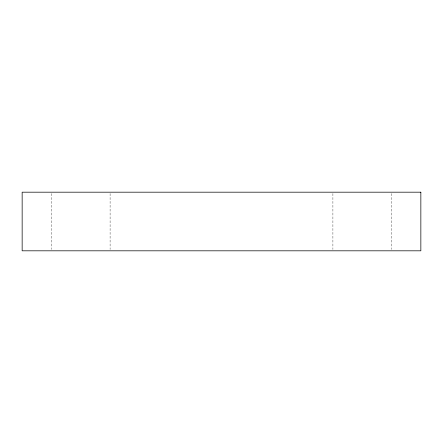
<?xml version="1.0" encoding="UTF-8"?>
<svg xmlns="http://www.w3.org/2000/svg" width="443" height="443" viewBox="0 0 443 443"><rect width="100%" height="100%" fill="white"/><g stroke="black" fill="none" stroke-linecap="round" stroke-linejoin="round"><path stroke-width="0.33" stroke-dasharray="2.21 1.66" d="M391.534 193.563L391.534 249.437M332.903 193.563L332.903 249.437M110.097 193.563L110.097 249.437M51.466 193.563L51.466 249.437"/><path stroke-width="0.66" d="M420.85 192.184L22.15 192.184L22.15 250.816L420.85 250.816L420.85 192.184"/></g></svg>
